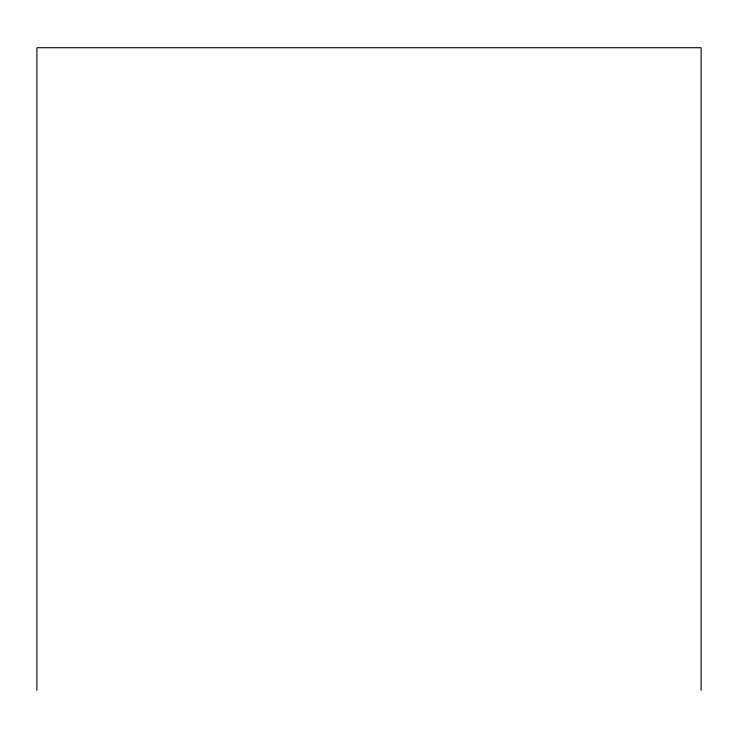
<?xml version="1.0" encoding="UTF-8"?>
<svg xmlns="http://www.w3.org/2000/svg" width="738" height="738" viewBox="0 0 738 738"><rect width="100%" height="100%" fill="white"/><g stroke="black" fill="none" stroke-linecap="round" stroke-linejoin="round"><path stroke-width="1.11" d="M701.1 690.27L701.1 47.73L36.9 47.73L36.9 690.27"/></g></svg>
